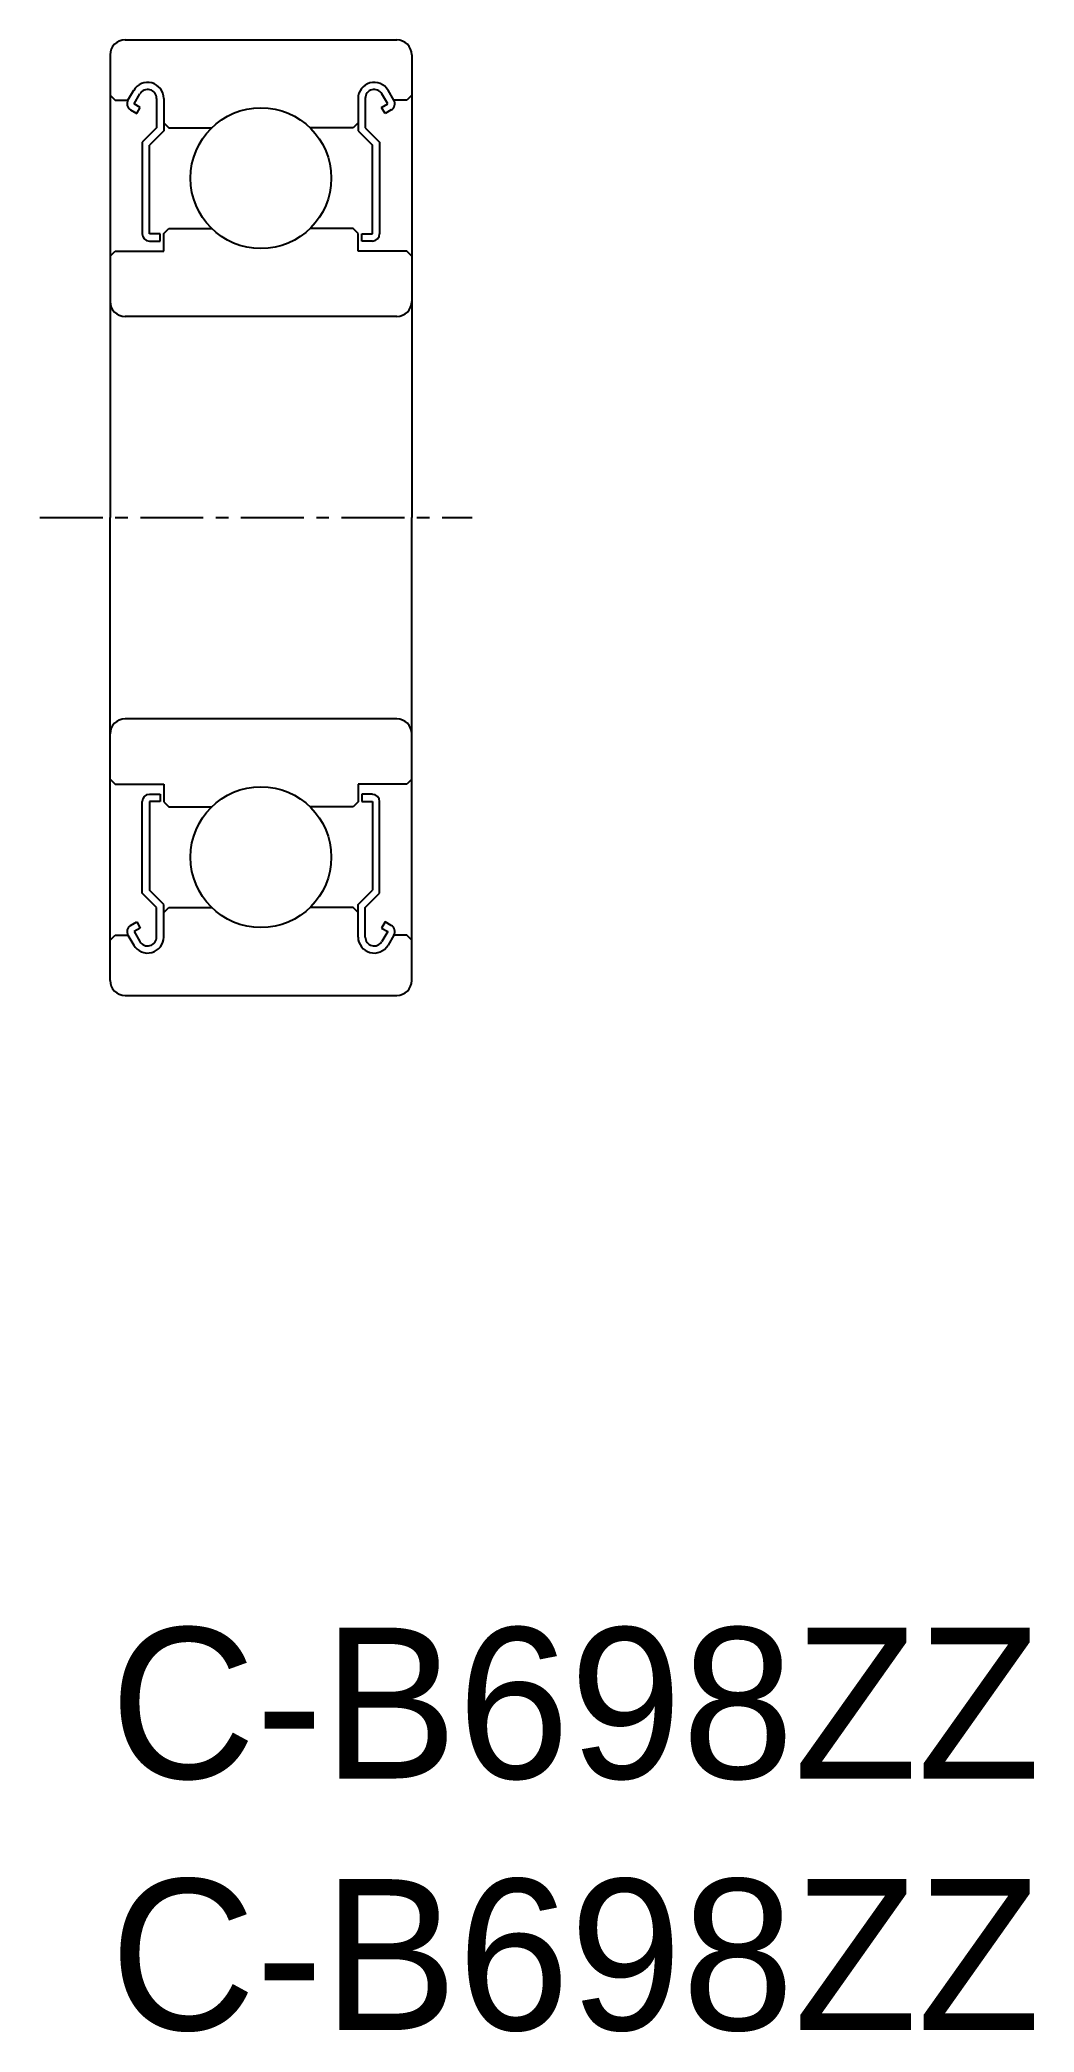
# Model space of a CAD drawing. Extents: x -1.4 to 18.4, y -8 to 31.6.
import ezdxf

# ---------------------------------------------------------------- set-up
doc = ezdxf.new("R2010")
doc.units = 0
doc.linetypes.add('CENTER', pattern=[2, 1.25, -0.25, 0.25, -0.25])
doc.layers.get('0').update_dxf_attribs({"linetype": 'CONTINUOUS'})
doc.layers.add('CENTER', color=1, linetype='CENTER')

msp = doc.modelspace()

# ---------------------------------------------------------------- linework, layer by layer
at = {"color": 7, "linetype": 'CONTINUOUS'}
for p, q in [((0.3, 31.567), (5.7, 31.567)), ((0, 31.267), (0, 22.067)), ((6, 31.267), (6, 22.067)), ((0.356, 30.367), (0.472, 30.563)), ((5.644, 30.367), (5.528, 30.563)), ((0, 30.467), (0.1, 30.367)), ((0.1, 30.367), (0.356, 30.367)), ((0.408, 30.172), (0.531, 30.101)), ((0.479, 30.295), (0.595, 30.492)), ((0.602, 30.224), (0.479, 30.295)), ((0.531, 30.101), (0.602, 30.224)), ((0.924, 30.403), (0.924, 29.817)), ((1.067, 30.403), (1.067, 29.758)), ((4.933, 30.403), (4.933, 29.758)), ((5.076, 30.403), (5.076, 29.817)), ((5.398, 30.224), (5.521, 30.295)), ((5.469, 30.101), (5.398, 30.224)), ((5.521, 30.295), (5.405, 30.492)), ((5.592, 30.172), (5.469, 30.101)), ((5.9, 30.367), (5.644, 30.367)), ((6, 30.467), (5.9, 30.367)), ((0.924, 29.817), (0.64, 29.532)), ((1.067, 29.758), (0.782, 29.473)), ((1.067, 29.917), (1.167, 29.817)), ((1.167, 29.817), (2.02, 29.817)), ((4.833, 29.817), (3.98, 29.817)), ((4.933, 29.917), (4.833, 29.817)), ((4.933, 29.758), (5.218, 29.473)), ((5.076, 29.817), (5.36, 29.532)), ((0.64, 29.532), (0.64, 27.709)), ((0.782, 27.709), (0.782, 29.473)), ((5.218, 27.709), (5.218, 29.473)), ((5.36, 29.532), (5.36, 27.709)), ((6, 28.967), (6, 28.967)), ((1.067, 27.717), (1.167, 27.817)), ((1.167, 27.817), (2.02, 27.817)), ((4.833, 27.817), (3.98, 27.817)), ((4.933, 27.717), (4.833, 27.817)), ((0, 27.267), (0.1, 27.367)), ((0.1, 27.367), (1.067, 27.367)), ((0.996, 27.709), (0.782, 27.709)), ((0.782, 27.567), (0.996, 27.567)), ((0.996, 27.567), (0.996, 27.709)), ((1.067, 27.367), (1.067, 27.717)), ((4.933, 27.367), (4.933, 27.717)), ((5.9, 27.367), (4.933, 27.367)), ((5.004, 27.709), (5.218, 27.709)), ((5.004, 27.567), (5.004, 27.709)), ((5.218, 27.567), (5.004, 27.567)), ((6, 27.267), (5.9, 27.367)), ((6, 26.667), (6, 26.667)), ((5.7, 26.067), (0.3, 26.067)), ((0, 12.867), (0, 22.067)), ((6, 12.867), (6, 22.067)), ((5.7, 18.067), (0.3, 18.067)), ((0, 16.867), (0.1, 16.767)), ((0.1, 16.767), (1.067, 16.767)), ((1.067, 16.767), (1.067, 16.417)), ((4.933, 16.767), (4.933, 16.417)), ((5.9, 16.767), (4.933, 16.767)), ((6, 16.867), (5.9, 16.767)), ((0.64, 14.601), (0.64, 16.424)), ((0.782, 16.567), (0.996, 16.567)), ((0.782, 16.424), (0.782, 14.66)), ((0.996, 16.424), (0.782, 16.424)), ((0.996, 16.567), (0.996, 16.424)), ((1.067, 16.417), (1.167, 16.317)), ((1.167, 16.317), (2.02, 16.317)), ((4.833, 16.317), (3.98, 16.317)), ((4.933, 16.417), (4.833, 16.317)), ((5.004, 16.567), (5.004, 16.424)), ((5.218, 16.567), (5.004, 16.567)), ((5.004, 16.424), (5.218, 16.424)), ((5.218, 16.424), (5.218, 14.66)), ((5.36, 14.601), (5.36, 16.424)), ((1.067, 14.375), (0.782, 14.66)), ((4.933, 14.375), (5.218, 14.66)), ((0.924, 14.317), (0.64, 14.601)), ((0.924, 13.73), (0.924, 14.317)), ((1.067, 13.73), (1.067, 14.375)), ((1.067, 14.217), (1.167, 14.317)), ((1.167, 14.317), (2.02, 14.317)), ((4.833, 14.317), (3.98, 14.317)), ((4.933, 14.217), (4.833, 14.317)), ((4.933, 13.73), (4.933, 14.375)), ((5.076, 14.317), (5.36, 14.601)), ((5.076, 13.73), (5.076, 14.317)), ((0.408, 13.961), (0.531, 14.032)), ((0.602, 13.909), (0.479, 13.838)), ((0.531, 14.032), (0.602, 13.909)), ((5.469, 14.032), (5.398, 13.909)), ((5.398, 13.909), (5.521, 13.838)), ((5.592, 13.961), (5.469, 14.032)), ((0, 13.667), (0.1, 13.767)), ((0.1, 13.767), (0.356, 13.767)), ((0.356, 13.767), (0.472, 13.57)), ((0.479, 13.838), (0.595, 13.642)), ((5.521, 13.838), (5.405, 13.642)), ((5.644, 13.767), (5.528, 13.57)), ((5.9, 13.767), (5.644, 13.767)), ((6, 13.667), (5.9, 13.767)), ((0.3, 12.567), (5.7, 12.567))]:
    msp.add_line(p, q, dxfattribs=at)
for centre in [(3, 28.817), (3, 15.317)]:
    msp.add_circle(centre, 1.4, dxfattribs=at)
for centre, radius, start, end in [((0.3, 31.267), 0.3, 90, 180), ((5.7, 31.267), 0.3, 0, 90), ((0.748, 30.403), 0.319, 0, 150.0003), ((0.748, 30.403), 0.177, 0, 150.0032), ((5.252, 30.403), 0.319, 29.9997, 180), ((5.252, 30.403), 0.177, 29.9968, 180), ((0.479, 30.295), 0.142, 149.9903, 240.0019), ((5.521, 30.295), 0.142, 299.9981, 30.0097), ((0.782, 27.709), 0.142, 180.0001, 270), ((5.218, 27.709), 0.142, 270, 359.9999), ((0.3, 26.367), 0.3, 180, 270), ((5.7, 26.367), 0.3, 270, 0), ((0.3, 17.767), 0.3, 90, 180), ((5.7, 17.767), 0.3, 0, 90), ((0.782, 16.424), 0.142, 90, 179.9999), ((5.218, 16.424), 0.142, 0.0001, 90), ((0.479, 13.838), 0.142, 119.9981, 210.0097), ((5.521, 13.838), 0.142, 329.9903, 60.0019), ((0.748, 13.73), 0.319, 209.9997, 0), ((0.748, 13.73), 0.177, 209.9968, 0), ((5.252, 13.73), 0.319, 180, 330.0003), ((5.252, 13.73), 0.177, 180, 330.0032), ((0.3, 12.867), 0.3, 180, 270), ((5.7, 12.867), 0.3, 270, 0)]:
    msp.add_arc(centre, radius, start, end, dxfattribs=at)
at = {"layer": 'CENTER', "color": 1, "linetype": 'CENTER'}
msp.add_line((-1.396, 22.067), (7.204, 22.067), dxfattribs=at)

# ---------------------------------------------------------------- texts
at = {"color": 7, "linetype": 'CONTINUOUS'}
for p in [(0, -3), (0, -8)]:
    msp.add_text('C-B698ZZ', height=3, dxfattribs=at).set_placement(p)

doc.saveas('drawing.dxf')
